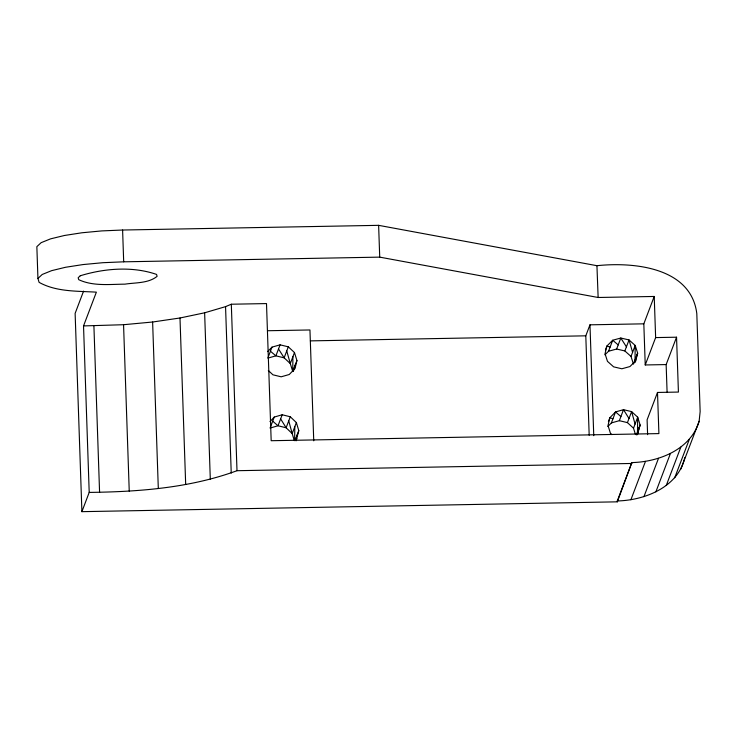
<?xml version="1.0" encoding="UTF-8"?>
<svg xmlns="http://www.w3.org/2000/svg" width="737" height="737" viewBox="0 0 737 737"><rect width="100%" height="100%" fill="white"/><g stroke="black" fill="none" stroke-linecap="round" stroke-linejoin="round"><path stroke-width="1.11" d="M267.66 351.595L271.999 347.127L280.078 344.842L288.314 346.823L294.478 352.562L296.928 360.522L292.746 371.531L292.911 356.68M635.027 359.997L635.202 345.45L629.029 339.941L620.812 338.034L612.714 340.236L606.947 345.975L605.446 349.909M294.625 440.486L294.809 426.695M637.477 431.818L637.689 417.188L631.609 411.615L623.52 409.68L615.57 411.909L609.886 417.704L608.394 421.638M684.756 457.64C678.224 487.157 644.764 500.349 617.293 500.957L617.32 501.833L81.899 511.662L75.128 313.382L83.576 291.115M680.887 469.054L699.127 421.278L700.15 411.55L696.806 313.63C691.122 267.301 633.617 261.828 596.933 265.698L378.625 225.338L122.6 230.027L101.77 230.911L81.945 232.772L64.469 235.481L50.558 238.862L41.134 242.676L36.85 246.665L37.937 278.457L39.089 282.345C56.325 291.963 77.21 290.986 96.372 292.156L83.53 325.92L89.205 492.408L81.899 511.662M296.145 440.8L298.789 430.629L296.366 422.577L290.295 416.774L282.197 414.756L274.256 417.068L269.991 421.582M296.928 360.522L295.021 368.546L289.254 374.507L281.166 376.81L272.948 374.811L268.314 370.508M634.529 362.622L635.727 360.826L637.643 353.106L635.202 345.45L631.019 356.45L633.461 364.106L637.643 353.106L634.732 362.493M295.629 440.1L297.223 434.747M293.427 371.033L295.371 364.64M637.201 434.379L640.094 424.936L637.689 417.188L633.507 428.197L635.312 434.001M699.127 421.278C690.744 449.496 658.952 461.942 631.839 462.587L617.293 500.957M271.999 347.127L267.826 358.127L275.896 355.842L284.132 357.832L290.295 363.571L292.746 371.531M280.078 344.842L275.896 355.842L270.442 351.236M288.314 346.823L284.132 357.832L278.512 348.951M294.478 352.562L290.295 363.571L286.748 350.941M274.256 417.068L270.074 428.068L278.015 425.765L286.122 427.773L292.193 433.577L294.303 440.625M282.197 414.756L278.015 425.765L272.699 421.177M290.295 416.774L286.122 427.773L280.631 418.874M296.366 422.577L292.193 433.577L288.738 420.882M294.984 440.652L298.789 430.629M589.185 435.254L585.795 335.823L589.978 324.824L643.825 323.829L654.226 296.458L598.14 297.49L379.721 257.13L123.687 261.819L102.858 262.704L83.032 264.565L65.556 267.273L51.636 270.654L42.221 274.468L37.937 278.457M604.93 354.819L608.541 351.236L612.714 340.236L618.196 344.925M608.541 351.236L616.629 349.034L620.812 338.034L626.413 346.832M631.019 356.45L624.847 350.941L629.029 339.941L632.586 352.341M607.841 426.53L611.388 422.909L615.57 411.909L620.904 416.571M611.388 422.909L619.347 420.689L623.52 409.68L628.993 418.505M655.635 337.592L676.548 337.205L666.147 364.575L645.234 364.962L655.635 337.592L654.226 296.458M633.507 428.197L627.427 422.614L631.609 411.615L635.073 424.079M636.307 434.904L640.094 424.936L637.468 434.701M676.548 337.205L678.418 392.066L657.505 392.452L647.104 419.823L647.611 434.683M617.32 501.833L631.839 462.587M630.9 499.75L645.474 461.371M643.926 496.674L658.51 458.303M655.866 491.855L670.44 453.476M666.266 485.471L680.841 447.101M674.714 477.779L689.298 439.409M637.026 434.544L638.214 432.739L636.796 434.185M295.5 440.247L296.919 438.745M635.727 360.826L629.932 366.556L621.862 368.776L613.626 366.851L607.472 361.342L605.031 353.705L606.947 345.975L610.098 347.127M83.53 325.92L123.558 324.713L152.623 322.014L179.994 317.988L204.628 312.801L225.55 306.638L231.317 304.224L266.499 303.58L271.179 440.717L658.906 433.596L657.505 392.452M89.205 492.408C138.98 491.8 189.943 487.986 237.001 470.703L631.895 463.462M267.559 330.738L309.955 329.964L313.741 440.818M310.36 340.881L585.795 335.823M616.629 349.034L624.847 350.941M619.347 420.689L627.427 422.614M612.944 418.8L609.886 417.704L608.016 425.516L610.42 433.245L611.94 434.637M596.933 265.698L598.14 297.49M666.147 364.575L667.086 392.01M643.825 323.829L645.234 364.962M589.978 324.824L593.755 435.678M378.625 225.338L379.721 257.13M231.317 304.224L237.001 470.703M225.55 306.638L231.234 473.117M204.628 312.801L210.303 479.28M179.994 317.988L185.678 484.467M152.623 322.014L158.308 488.493M122.6 230.027L123.687 261.819M123.558 324.713L129.242 491.192M93.912 325.994L99.587 492.473M80.278 275.767L78.159 277.738L78.73 279.673C92.945 286.398 109.666 284.27 124.958 284.15C135.617 282.492 148.34 283.45 157.119 276.347L156.548 274.413C132.503 266.075 104.405 268.342 80.278 275.767"/></g></svg>
